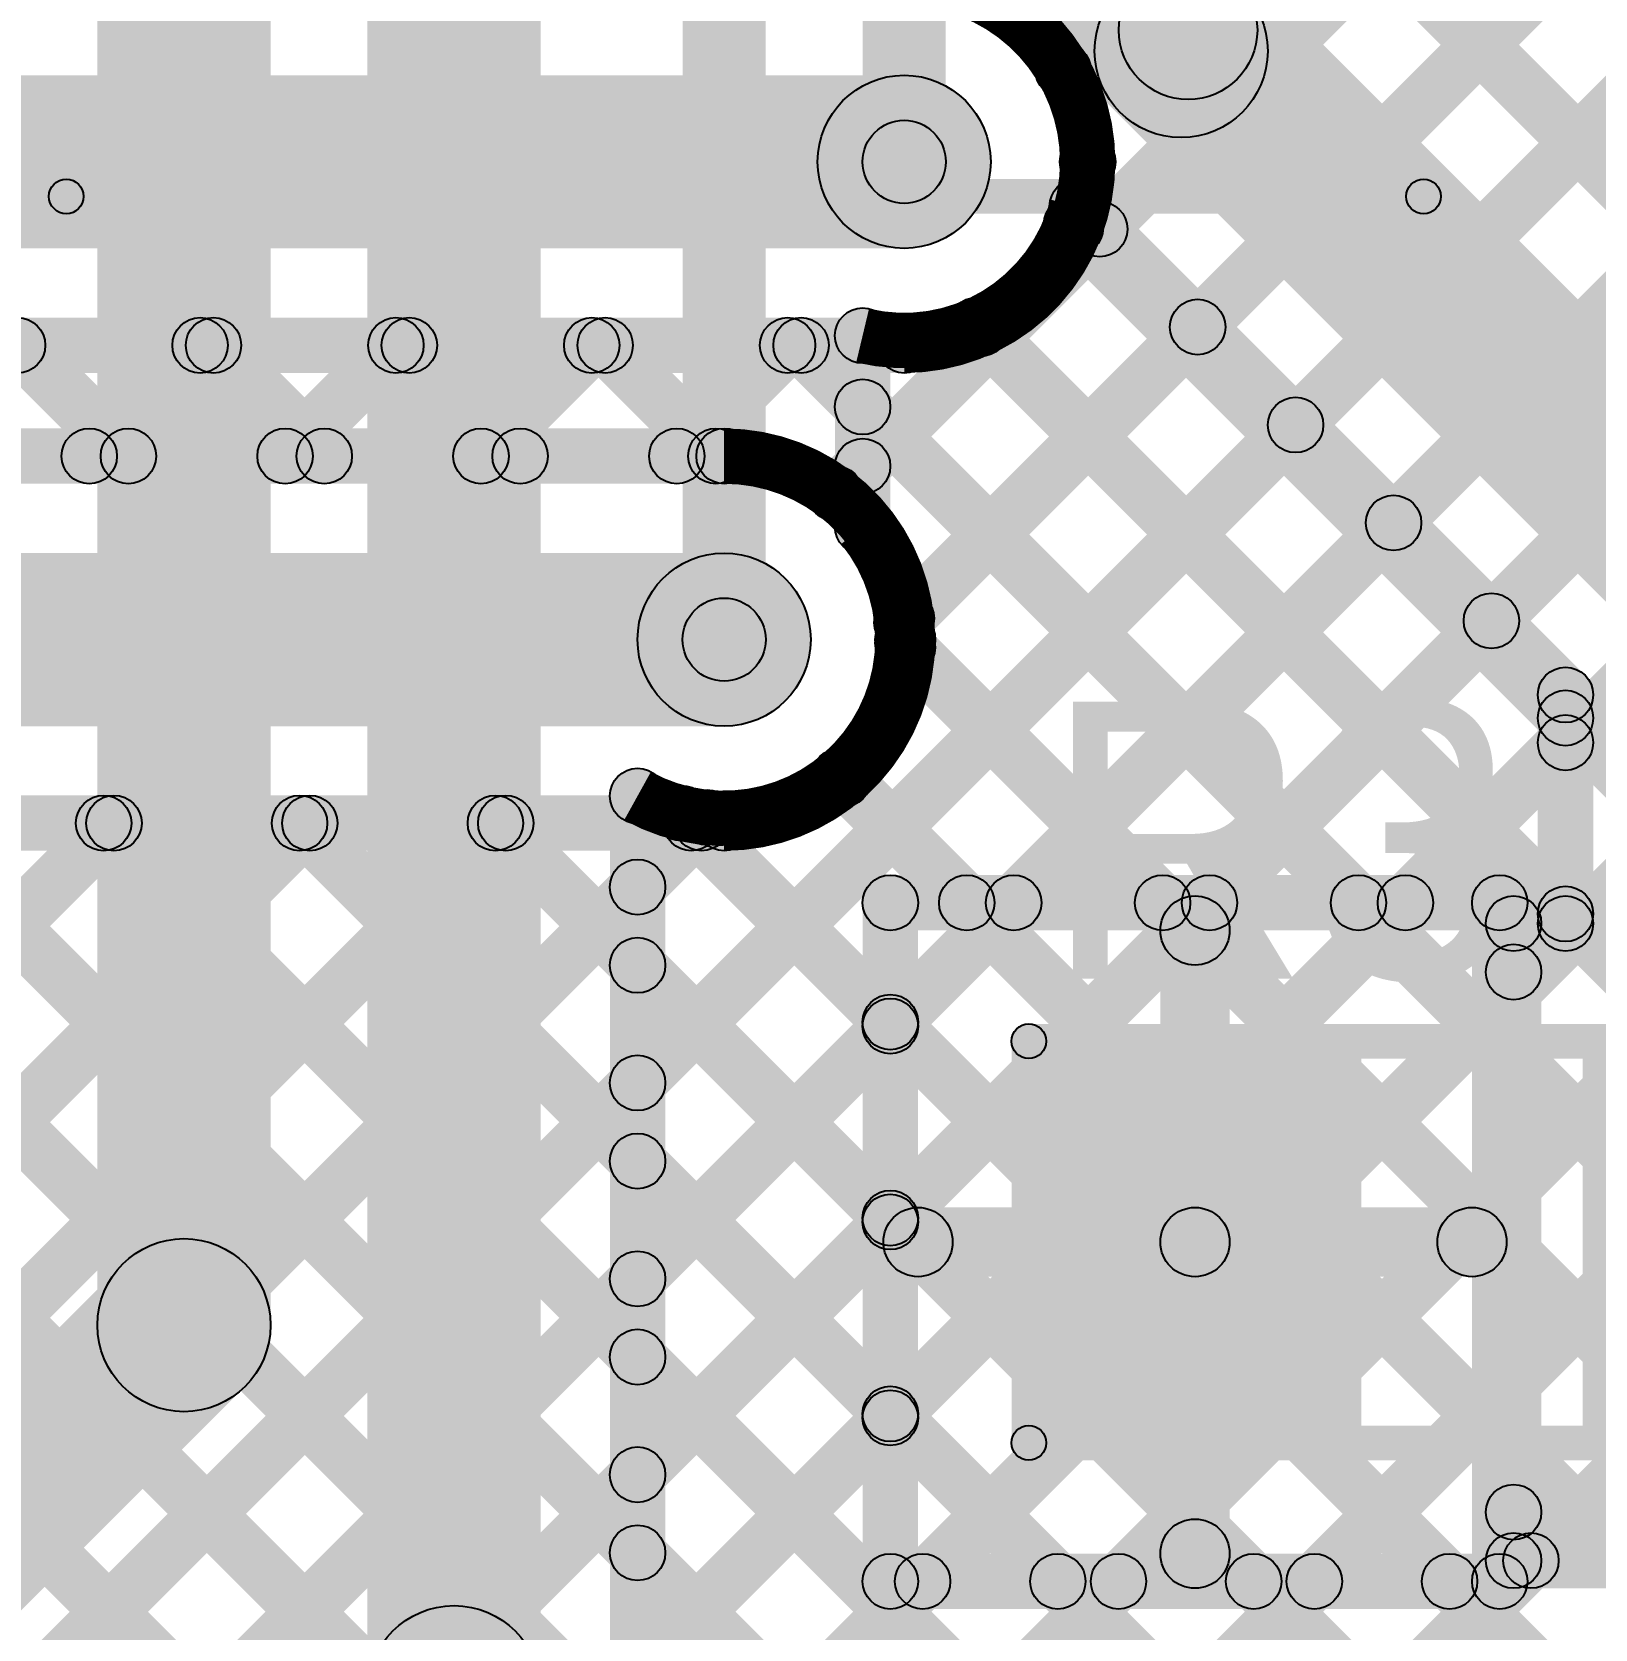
# Model space of a CAD drawing. Header units: millimetres. Extents: x 0.01 to 3.4, y 0.01 to 2.05.
# Drawn here: x 1.673 to 1.8988, y 0.8181 to 1.0488 of the extents above; entities that cross this region are included whole.
import ezdxf

# ---------------------------------------------------------------- set-up
doc = ezdxf.new("R2010")
doc.units = ezdxf.units.MM
doc.header["$MEASUREMENT"] = 0
for name, color, linetype in [('BottomLayer', 5, 'Continuous'), ('TopLayer', 1, 'Continuous'), ('TopOverlay', 2, 'Continuous'), ('TopPaste', 8, 'Continuous'), ('TopSolder', 216, 'Continuous'), ('ViaHoleLayer', 16, 'Continuous')]:
    doc.layers.add(name, color=color, linetype=linetype)

# ---------------------------------------------------------------- blocks, each defined once
blk = doc.blocks.new('RES_0805_5')
at = {"layer": 'TopLayer'}
for points in [[(-0.06, 0.025), (-0.02, 0.025), (-0.02, -0.025), (-0.06, -0.025)], [(0.02, 0.025), (0.06, 0.025), (0.06, -0.025), (0.02, -0.025)]]:
    blk.add_hatch(color=1, dxfattribs=at).paths.add_polyline_path(points)
at = {"layer": 'TopOverlay'}
h = blk.add_hatch(color=2, dxfattribs=at)
edge = h.paths.add_edge_path()
edge.add_arc((-0.064, 0.029), 0.0025, 0, 360)
h = blk.add_hatch(color=2, dxfattribs=at)
edge = h.paths.add_edge_path()
edge.add_arc((-0.064, 0.029), 0.0025, 0, 360)
for points in [[(0.064, 0.0315), (0.064, 0.0265), (-0.064, 0.0265), (-0.064, 0.0315)], [(-0.0665, 0.029), (-0.0615, 0.029), (-0.0615, -0.029), (-0.0665, -0.029)], [(0.0615, 0.029), (0.0665, 0.029), (0.0665, -0.029), (0.0615, -0.029)], [(0.064, -0.0265), (0.064, -0.0315), (-0.064, -0.0315), (-0.064, -0.0265)]]:
    blk.add_hatch(color=2, dxfattribs=at).paths.add_polyline_path(points)
h = blk.add_hatch(color=2, dxfattribs=at)
edge = h.paths.add_edge_path()
edge.add_arc((0.064, 0.029), 0.0025, 0, 360)
h = blk.add_hatch(color=2, dxfattribs=at)
edge = h.paths.add_edge_path()
edge.add_arc((0.064, 0.029), 0.0025, 0, 360)
h = blk.add_hatch(color=2, dxfattribs=at)
edge = h.paths.add_edge_path()
edge.add_arc((-0.064, -0.029), 0.0025, 0, 360)
h = blk.add_hatch(color=2, dxfattribs=at)
edge = h.paths.add_edge_path()
edge.add_arc((-0.064, -0.029), 0.0025, 0, 360)
h = blk.add_hatch(color=2, dxfattribs=at)
edge = h.paths.add_edge_path()
edge.add_arc((0.064, -0.029), 0.0025, 0, 360)
h = blk.add_hatch(color=2, dxfattribs=at)
edge = h.paths.add_edge_path()
edge.add_arc((0.064, -0.029), 0.0025, 0, 360)
at = {"layer": 'TopPaste'}
for points in [[(-0.06, 0.025), (-0.02, 0.025), (-0.02, -0.025), (-0.06, -0.025)], [(0.02, 0.025), (0.06, 0.025), (0.06, -0.025), (0.02, -0.025)]]:
    blk.add_hatch(color=8, dxfattribs=at).paths.add_polyline_path(points)
at = {"layer": 'TopSolder'}
for points in [[(-0.064, 0.029), (-0.016, 0.029), (-0.016, -0.029), (-0.064, -0.029)], [(0.016, 0.029), (0.064, 0.029), (0.064, -0.029), (0.016, -0.029)]]:
    blk.add_hatch(color=216, dxfattribs=at).paths.add_polyline_path(points)
at = {"layer": 'TopOverlay'}
for centre in [(-0.064, 0.029), (-0.064, 0.029), (0.064, 0.029), (0.064, 0.029), (-0.064, -0.029), (-0.064, -0.029), (0.064, -0.029), (0.064, -0.029)]:
    blk.add_circle(centre, 0.0025, dxfattribs=at)
blk = doc.blocks.new('PIC16F15355_I_SS_39')
at = {"layer": 'TopOverlay'}
h = blk.add_hatch(color=2, dxfattribs=at)
edge = h.paths.add_edge_path()
edge.add_arc((-0.1, -0.208), 0.0025, 0, 360)
blk.add_hatch(color=2, dxfattribs=at).paths.add_polyline_path([(-0.1, -0.2105), (-0.1, -0.2055), (0.096, -0.2055), (0.096, -0.2105)])
h = blk.add_hatch(color=2, dxfattribs=at)
edge = h.paths.add_edge_path()
edge.add_arc((0.096, -0.208), 0.0025, 0, 360)
for centre in [(-0.1, -0.208), (0.096, -0.208)]:
    blk.add_circle(centre, 0.0025, dxfattribs=at)

msp = doc.modelspace()

# ---------------------------------------------------------------- hatches: boundary and pattern name
at = {"layer": 'BottomLayer'}
for points in [[(1.80215, 0.96125), (1.79649, 0.96691), (2.06017, 1.23059), (2.06583, 1.22493)], [(1.19784, 0.32865), (1.19218, 0.33431), (2.06017, 1.2023), (2.06583, 1.19665)], [(1.19784, 0.30037), (1.19218, 0.30603), (2.06017, 1.17402), (2.06583, 1.16836)], [(1.79187, 0.97926), (1.78622, 0.98492), (1.9751, 1.1738), (1.98075, 1.16814)], [(1.70163, 1.16517), (1.70729, 1.17083), (1.99183, 0.88629), (1.98617, 0.88063)], [(1.72992, 1.16517), (1.73557, 1.17083), (1.99183, 0.91457), (1.98617, 0.90892)], [(1.7582, 1.16517), (1.76386, 1.17083), (1.99183, 0.94286), (1.98617, 0.9372)], [(1.82477, 1.04044), (1.81911, 1.0461), (1.94384, 1.17083), (1.9495, 1.16517)], [(1.19784, 0.27209), (1.19218, 0.27774), (2.06017, 1.14574), (2.06583, 1.14008)], [(1.19784, 0.2438), (1.19218, 0.24946), (2.06017, 1.11745), (2.06583, 1.11179)], [(1.20116, 0.21884), (1.1955, 0.2245), (2.06017, 1.08917), (2.06583, 1.08351)], [(1.614, 1.0175), (1.614, 1.0425), (1.799, 1.0425), (1.799, 1.0175)], [(1.82089, 1.01763), (1.82655, 1.02328), (1.99183, 0.85801), (1.98617, 0.85235)], [(1.80717, 1.00306), (1.81283, 1.00872), (1.99183, 0.82972), (1.98617, 0.82406)], [(1.62498, 0.9995), (1.62498, 1.0075), (1.799, 1.0075), (1.799, 0.9995)], [(1.66814, 1.00067), (1.6738, 1.00633), (1.6898, 0.99033), (1.68414, 0.98467)], [(1.68415, 0.98467), (1.67849, 0.99033), (1.69449, 1.00633), (1.70015, 1.00067)], [(1.69643, 1.00067), (1.70208, 1.00633), (1.71808, 0.99033), (1.71243, 0.98467)], [(1.71243, 0.98467), (1.70677, 0.99033), (1.72277, 1.00633), (1.72843, 1.00067)], [(1.72471, 1.00067), (1.73037, 1.00633), (1.74637, 0.99033), (1.74071, 0.98467)], [(1.74072, 0.98467), (1.73506, 0.99033), (1.75106, 1.00633), (1.75672, 1.00067)], [(1.753, 1.00067), (1.75865, 1.00633), (1.77465, 0.99033), (1.769, 0.98467)], [(1.769, 0.98467), (1.76334, 0.99033), (1.77934, 1.00633), (1.785, 1.00067)], [(1.78128, 1.00067), (1.78694, 1.00633), (1.986, 0.80726), (1.98034, 0.80161)], [(1.641, 0.9835), (1.641, 0.9915), (1.773, 0.9915), (1.773, 0.9835)], [(1.2153, 0.2047), (1.20965, 0.21036), (1.9806, 0.98131), (1.98625, 0.97565)], [(1.641, 0.9485), (1.641, 0.9735), (1.773, 0.9735), (1.773, 0.9485)], [(1.79665, 0.95702), (1.8023, 0.96268), (2.03283, 0.73215), (2.02717, 0.7265)], [(1.22945, 0.19056), (1.22379, 0.19622), (1.98617, 0.9586), (1.99183, 0.95294)], [(1.78737, 0.93801), (1.79303, 0.94367), (2.03143, 0.70526), (2.02578, 0.69961)], [(1.19784, 0.35694), (1.19218, 0.3626), (1.76691, 0.93733), (1.77257, 0.93167)], [(1.19784, 0.44179), (1.19218, 0.44745), (1.68206, 0.93733), (1.68772, 0.93167)], [(1.19784, 0.41351), (1.19218, 0.41916), (1.71034, 0.93733), (1.716, 0.93167)], [(1.19784, 0.38522), (1.19218, 0.39088), (1.73863, 0.93733), (1.74428, 0.93167)], [(1.65198, 0.9305), (1.65198, 0.9385), (1.773, 0.9385), (1.773, 0.9305)], [(1.65229, 0.93167), (1.65795, 0.93733), (2.05756, 0.53772), (2.0519, 0.53206)], [(1.68057, 0.93167), (1.68623, 0.93733), (2.06583, 0.55773), (2.06017, 0.55207)], [(1.70886, 0.93167), (1.71452, 0.93733), (2.06583, 0.58602), (2.06017, 0.58036)], [(1.73714, 0.93167), (1.7428, 0.93733), (2.06583, 0.6143), (2.06017, 0.60864)], [(1.76543, 0.93167), (1.77108, 0.93733), (2.03046, 0.67796), (2.0248, 0.6723)], [(1.24359, 0.17642), (1.23793, 0.18207), (1.98617, 0.93031), (1.99183, 0.92466)], [(1.63658, 0.9191), (1.64223, 0.92476), (2.04342, 0.52357), (2.03776, 0.51792)], [(1.62243, 0.90496), (1.62809, 0.91062), (2.02928, 0.50943), (2.02362, 0.50377)], [(1.60829, 0.89082), (1.61395, 0.89647), (2.01513, 0.49529), (2.00948, 0.48963)]]:
    msp.add_hatch(color=5, dxfattribs=at).paths.add_polyline_path(points)
h = msp.add_hatch(color=5, dxfattribs=at)
edge = h.paths.add_edge_path()
edge.add_arc((1.82194, 1.04327), 0.004, 0, 360)
h = msp.add_hatch(color=5, dxfattribs=at)
edge = h.paths.add_edge_path()
edge.add_arc((1.799, 1.03), 0.0125, 0, 360)
h = msp.add_hatch(color=5, dxfattribs=at)
edge = h.paths.add_edge_path()
edge.add_arc((1.799, 1.03), 0.01181, 0, 360)
h = msp.add_hatch(color=5, dxfattribs=at)
edge = h.paths.add_edge_path()
edge.add_arc((1.8255, 1.03), 0.004, 0, 360)
h = msp.add_hatch(color=5, dxfattribs=at)
edge = h.paths.add_edge_path()
edge.add_arc((1.8255, 1.03), 0.004, 0, 360)
h = msp.add_hatch(color=5, dxfattribs=at)
edge = h.paths.add_edge_path()
edge.add_arc((1.82372, 1.02046), 0.004, 0, 360)
h = msp.add_hatch(color=5, dxfattribs=at)
edge = h.paths.add_edge_path()
edge.add_arc((1.81, 1.00589), 0.004, 0, 360)
h = msp.add_hatch(color=5, dxfattribs=at)
edge = h.paths.add_edge_path()
edge.add_arc((1.67097, 1.0035), 0.004, 0, 360)
h = msp.add_hatch(color=5, dxfattribs=at)
edge = h.paths.add_edge_path()
edge.add_arc((1.69732, 1.0035), 0.004, 0, 360)
h = msp.add_hatch(color=5, dxfattribs=at)
edge = h.paths.add_edge_path()
edge.add_arc((1.69926, 1.0035), 0.004, 0, 360)
h = msp.add_hatch(color=5, dxfattribs=at)
edge = h.paths.add_edge_path()
edge.add_arc((1.7256, 1.0035), 0.004, 0, 360)
h = msp.add_hatch(color=5, dxfattribs=at)
edge = h.paths.add_edge_path()
edge.add_arc((1.72754, 1.0035), 0.004, 0, 360)
h = msp.add_hatch(color=5, dxfattribs=at)
edge = h.paths.add_edge_path()
edge.add_arc((1.75389, 1.0035), 0.004, 0, 360)
h = msp.add_hatch(color=5, dxfattribs=at)
edge = h.paths.add_edge_path()
edge.add_arc((1.75582, 1.0035), 0.004, 0, 360)
h = msp.add_hatch(color=5, dxfattribs=at)
edge = h.paths.add_edge_path()
edge.add_arc((1.78217, 1.0035), 0.004, 0, 360)
h = msp.add_hatch(color=5, dxfattribs=at)
edge = h.paths.add_edge_path()
edge.add_arc((1.78411, 1.0035), 0.004, 0, 360)
h = msp.add_hatch(color=5, dxfattribs=at)
edge = h.paths.add_edge_path()
edge.add_arc((1.799, 1.0035), 0.004, 0, 360)
h = msp.add_hatch(color=5, dxfattribs=at)
edge = h.paths.add_edge_path()
edge.add_arc((1.799, 1.0035), 0.004, 0, 360)
h = msp.add_hatch(color=5, dxfattribs=at)
edge = h.paths.add_edge_path()
edge.add_arc((1.68132, 0.9875), 0.004, 0, 360)
h = msp.add_hatch(color=5, dxfattribs=at)
edge = h.paths.add_edge_path()
edge.add_arc((1.68697, 0.9875), 0.004, 0, 360)
h = msp.add_hatch(color=5, dxfattribs=at)
edge = h.paths.add_edge_path()
edge.add_arc((1.7096, 0.9875), 0.004, 0, 360)
h = msp.add_hatch(color=5, dxfattribs=at)
edge = h.paths.add_edge_path()
edge.add_arc((1.71526, 0.9875), 0.004, 0, 360)
h = msp.add_hatch(color=5, dxfattribs=at)
edge = h.paths.add_edge_path()
edge.add_arc((1.73789, 0.9875), 0.004, 0, 360)
h = msp.add_hatch(color=5, dxfattribs=at)
edge = h.paths.add_edge_path()
edge.add_arc((1.74354, 0.9875), 0.004, 0, 360)
h = msp.add_hatch(color=5, dxfattribs=at)
edge = h.paths.add_edge_path()
edge.add_arc((1.76617, 0.9875), 0.004, 0, 360)
h = msp.add_hatch(color=5, dxfattribs=at)
edge = h.paths.add_edge_path()
edge.add_arc((1.77182, 0.9875), 0.004, 0, 360)
h = msp.add_hatch(color=5, dxfattribs=at)
edge = h.paths.add_edge_path()
edge.add_arc((1.773, 0.9875), 0.004, 0, 360)
h = msp.add_hatch(color=5, dxfattribs=at)
edge = h.paths.add_edge_path()
edge.add_arc((1.773, 0.9875), 0.004, 0, 360)
h = msp.add_hatch(color=5, dxfattribs=at)
edge = h.paths.add_edge_path()
edge.add_arc((1.78905, 0.98209), 0.004, 0, 360)
h = msp.add_hatch(color=5, dxfattribs=at)
edge = h.paths.add_edge_path()
edge.add_arc((1.773, 0.961), 0.0125, 0, 360)
h = msp.add_hatch(color=5, dxfattribs=at)
edge = h.paths.add_edge_path()
edge.add_arc((1.773, 0.961), 0.01181, 0, 360)
h = msp.add_hatch(color=5, dxfattribs=at)
edge = h.paths.add_edge_path()
edge.add_arc((1.79932, 0.96408), 0.004, 0, 360)
h = msp.add_hatch(color=5, dxfattribs=at)
edge = h.paths.add_edge_path()
edge.add_arc((1.7995, 0.961), 0.004, 0, 360)
h = msp.add_hatch(color=5, dxfattribs=at)
edge = h.paths.add_edge_path()
edge.add_arc((1.7995, 0.961), 0.004, 0, 360)
h = msp.add_hatch(color=5, dxfattribs=at)
edge = h.paths.add_edge_path()
edge.add_arc((1.79947, 0.95985), 0.004, 0, 360)
h = msp.add_hatch(color=5, dxfattribs=at)
edge = h.paths.add_edge_path()
edge.add_arc((1.7902, 0.94084), 0.004, 0, 360)
h = msp.add_hatch(color=5, dxfattribs=at)
edge = h.paths.add_edge_path()
edge.add_arc((1.6834, 0.9345), 0.004, 0, 360)
h = msp.add_hatch(color=5, dxfattribs=at)
edge = h.paths.add_edge_path()
edge.add_arc((1.68489, 0.9345), 0.004, 0, 360)
h = msp.add_hatch(color=5, dxfattribs=at)
edge = h.paths.add_edge_path()
edge.add_arc((1.71169, 0.9345), 0.004, 0, 360)
h = msp.add_hatch(color=5, dxfattribs=at)
edge = h.paths.add_edge_path()
edge.add_arc((1.71317, 0.9345), 0.004, 0, 360)
h = msp.add_hatch(color=5, dxfattribs=at)
edge = h.paths.add_edge_path()
edge.add_arc((1.73997, 0.9345), 0.004, 0, 360)
h = msp.add_hatch(color=5, dxfattribs=at)
edge = h.paths.add_edge_path()
edge.add_arc((1.74146, 0.9345), 0.004, 0, 360)
h = msp.add_hatch(color=5, dxfattribs=at)
edge = h.paths.add_edge_path()
edge.add_arc((1.76826, 0.9345), 0.004, 0, 360)
h = msp.add_hatch(color=5, dxfattribs=at)
edge = h.paths.add_edge_path()
edge.add_arc((1.76974, 0.9345), 0.004, 0, 360)
h = msp.add_hatch(color=5, dxfattribs=at)
edge = h.paths.add_edge_path()
edge.add_arc((1.773, 0.9345), 0.004, 0, 360)
h = msp.add_hatch(color=5, dxfattribs=at)
edge = h.paths.add_edge_path()
edge.add_arc((1.773, 0.9345), 0.004, 0, 360)
at = {"layer": 'TopLayer'}
for points in [[(1.779, 0.961), (1.767, 0.961), (1.767, 1.192), (1.779, 1.192)], [(1.805, 1.03), (1.793, 1.03), (1.793, 1.183), (1.805, 1.183)], [(1.7465, 0.809), (1.7215, 0.809), (1.7215, 1.158), (1.7465, 1.158)], [(1.8515, 1.046), (1.8265, 1.046), (1.8265, 1.16), (1.8515, 1.16)], [(1.7075, 0.862), (1.6825, 0.862), (1.6825, 1.155), (1.7075, 1.155)], [(1.83016, 1.03716), (1.84784, 1.05484), (1.92984, 0.97284), (1.91216, 0.95516)], [(1.82116, 1.02071), (1.82682, 1.02636), (1.89733, 0.95585), (1.89167, 0.95019)], [(1.79583, 0.98322), (1.79017, 0.98887), (1.82441, 1.02311), (1.83007, 1.01746)], [(1.82036, 1.01816), (1.82602, 1.02382), (1.89733, 0.95251), (1.89167, 0.94685)], [(1.80152, 0.96063), (1.79587, 0.96628), (1.83855, 1.00897), (1.84421, 1.00331)], [(1.80665, 1.00358), (1.81231, 1.00924), (1.89733, 0.92422), (1.89167, 0.91856)], [(1.797, 0.97732), (1.789, 0.97732), (1.789, 1.0049), (1.797, 1.0049)], [(1.79017, 0.99178), (1.79583, 0.99744), (1.86744, 0.92583), (1.86178, 0.92017)], [(1.76333, 0.89415), (1.75767, 0.8998), (1.8527, 0.99483), (1.85835, 0.98917)], [(1.81764, 0.92017), (1.81198, 0.92583), (1.86684, 0.98069), (1.87249, 0.97503)], [(1.84592, 0.92017), (1.84026, 0.92583), (1.88098, 0.96654), (1.88664, 0.96089)], [(1.79598, 0.95769), (1.80163, 0.96335), (1.83915, 0.92583), (1.8335, 0.92017)], [(1.8985, 0.92), (1.8905, 0.92), (1.8905, 0.95302), (1.8985, 0.95302)], [(1.87421, 0.92017), (1.86855, 0.92583), (1.89167, 0.94895), (1.89733, 0.94329)], [(1.78688, 0.9385), (1.79254, 0.94416), (1.81087, 0.92583), (1.80521, 0.92017)], [(1.76399, 0.93311), (1.76964, 0.93877), (1.79983, 0.90858), (1.79417, 0.90293)], [(1.7645, 0.809), (1.7565, 0.809), (1.7565, 0.93842), (1.7645, 0.93842)], [(1.76333, 0.92243), (1.75767, 0.92809), (1.76772, 0.93813), (1.77337, 0.93248)], [(1.797, 0.919), (1.797, 0.927), (1.885, 0.927), (1.885, 0.919)], [(1.801, 0.825), (1.793, 0.825), (1.793, 0.923), (1.801, 0.923)], [(1.889, 0.825), (1.881, 0.825), (1.881, 0.923), (1.889, 0.923)], [(1.887, 0.916), (1.887, 0.924), (1.8945, 0.924), (1.8945, 0.916)], [(1.846, 0.874), (1.836, 0.874), (1.836, 0.919), (1.846, 0.919)], [(1.891, 0.913), (1.883, 0.913), (1.883, 0.92), (1.891, 0.92)], [(1.75767, 0.91114), (1.76333, 0.9168), (1.79983, 0.8803), (1.79417, 0.87464)], [(1.891, 0.835), (1.883, 0.835), (1.883, 0.913), (1.891, 0.913)], [(1.891, 0.835), (1.883, 0.835), (1.883, 0.913), (1.891, 0.913)], [(1.76333, 0.86586), (1.75767, 0.87152), (1.79417, 0.90802), (1.79983, 0.90236)], [(1.75767, 0.88286), (1.76333, 0.88852), (1.79983, 0.85202), (1.79417, 0.84636)], [(1.76333, 0.83758), (1.75767, 0.84324), (1.79417, 0.87974), (1.79983, 0.87408)], [(1.801, 0.869), (1.801, 0.879), (1.841, 0.879), (1.841, 0.869)], [(1.841, 0.869), (1.841, 0.879), (1.881, 0.879), (1.881, 0.869)], [(1.846, 0.829), (1.836, 0.829), (1.836, 0.874), (1.846, 0.874)], [(1.26505, 0.41437), (1.24737, 0.43205), (1.68616, 0.87084), (1.70384, 0.85316)], [(1.75767, 0.85457), (1.76333, 0.86023), (2.58473, 0.03883), (2.57907, 0.03317)], [(1.76333, 0.80929), (1.75767, 0.81495), (1.79417, 0.85145), (1.79983, 0.84579)], [(1.891, 0.828), (1.883, 0.828), (1.883, 0.835), (1.891, 0.835)], [(1.23691, 0.16974), (1.23126, 0.1754), (1.88669, 0.83083), (1.89234, 0.82517)], [(1.75767, 0.82629), (1.76333, 0.83195), (2.55645, 0.03883), (2.55079, 0.03317)], [(1.887, 0.824), (1.887, 0.832), (1.991, 0.832), (1.991, 0.824)], [(1.797, 0.821), (1.797, 0.829), (1.885, 0.829), (1.885, 0.821)], [(1.07206, 0.03317), (1.0664, 0.03883), (1.8554, 0.82783), (1.86106, 0.82217)], [(1.19784, 0.21552), (1.19218, 0.22117), (1.79883, 0.82783), (1.80449, 0.82217)], [(1.19784, 0.18723), (1.19218, 0.19289), (1.82712, 0.82783), (1.83277, 0.82217)], [(1.81836, 0.82217), (1.82402, 0.82783), (2.61302, 0.03883), (2.60736, 0.03317)], [(1.84664, 0.82217), (1.8523, 0.82783), (2.6413, 0.03883), (2.63564, 0.03317)], [(1.87493, 0.82217), (1.88058, 0.82783), (2.02884, 0.67958), (2.02318, 0.67392)]]:
    msp.add_hatch(color=1, dxfattribs=at).paths.add_polyline_path(points)
h = msp.add_hatch(color=1, dxfattribs=at)
edge = h.paths.add_edge_path()
edge.add_arc((1.84, 1.049), 0.01, 0, 360)
h = msp.add_hatch(color=1, dxfattribs=at)
edge = h.paths.add_edge_path()
edge.add_arc((1.839, 1.046), 0.0125, 0, 360)
h = msp.add_hatch(color=1, dxfattribs=at)
edge = h.paths.add_edge_path()
edge.add_arc((1.839, 1.046), 0.0125, 0, 360)
h = msp.add_hatch(color=1, dxfattribs=at)
edge = h.paths.add_edge_path()
edge.add_arc((1.799, 1.03), 0.01181, 0, 360)
h = msp.add_hatch(color=1, dxfattribs=at)
edge = h.paths.add_edge_path()
edge.add_arc((1.799, 1.03), 0.006, 0, 360)
h = msp.add_hatch(color=1, dxfattribs=at)
edge = h.paths.add_edge_path()
edge.add_arc((1.82399, 1.02354), 0.004, 0, 360)
h = msp.add_hatch(color=1, dxfattribs=at)
edge = h.paths.add_edge_path()
edge.add_arc((1.82399, 1.02354), 0.004, 0, 360)
h = msp.add_hatch(color=1, dxfattribs=at)
edge = h.paths.add_edge_path()
edge.add_arc((1.82319, 1.02099), 0.004, 0, 360)
h = msp.add_hatch(color=1, dxfattribs=at)
edge = h.paths.add_edge_path()
edge.add_arc((1.82724, 1.02028), 0.004, 0, 360)
h = msp.add_hatch(color=1, dxfattribs=at)
edge = h.paths.add_edge_path()
edge.add_arc((1.80948, 1.00641), 0.004, 0, 360)
h = msp.add_hatch(color=1, dxfattribs=at)
edge = h.paths.add_edge_path()
edge.add_arc((1.793, 1.0049), 0.004, 0, 360)
h = msp.add_hatch(color=1, dxfattribs=at)
edge = h.paths.add_edge_path()
edge.add_arc((1.793, 1.0049), 0.004, 0, 360)
h = msp.add_hatch(color=1, dxfattribs=at)
edge = h.paths.add_edge_path()
edge.add_arc((1.84138, 1.00614), 0.004, 0, 360)
h = msp.add_hatch(color=1, dxfattribs=at)
edge = h.paths.add_edge_path()
edge.add_arc((1.793, 0.99461), 0.004, 0, 360)
h = msp.add_hatch(color=1, dxfattribs=at)
edge = h.paths.add_edge_path()
edge.add_arc((1.85552, 0.992), 0.004, 0, 360)
h = msp.add_hatch(color=1, dxfattribs=at)
edge = h.paths.add_edge_path()
edge.add_arc((1.793, 0.98604), 0.004, 0, 360)
h = msp.add_hatch(color=1, dxfattribs=at)
edge = h.paths.add_edge_path()
edge.add_arc((1.793, 0.97732), 0.004, 0, 360)
h = msp.add_hatch(color=1, dxfattribs=at)
edge = h.paths.add_edge_path()
edge.add_arc((1.793, 0.97732), 0.004, 0, 360)
h = msp.add_hatch(color=1, dxfattribs=at)
edge = h.paths.add_edge_path()
edge.add_arc((1.86967, 0.97786), 0.004, 0, 360)
h = msp.add_hatch(color=1, dxfattribs=at)
edge = h.paths.add_edge_path()
edge.add_arc((1.773, 0.961), 0.01181, 0, 360)
h = msp.add_hatch(color=1, dxfattribs=at)
edge = h.paths.add_edge_path()
edge.add_arc((1.773, 0.961), 0.006, 0, 360)
h = msp.add_hatch(color=1, dxfattribs=at)
edge = h.paths.add_edge_path()
edge.add_arc((1.79869, 0.96345), 0.004, 0, 360)
h = msp.add_hatch(color=1, dxfattribs=at)
edge = h.paths.add_edge_path()
edge.add_arc((1.88381, 0.96371), 0.004, 0, 360)
h = msp.add_hatch(color=1, dxfattribs=at)
edge = h.paths.add_edge_path()
edge.add_arc((1.79881, 0.961), 0.004, 0, 360)
h = msp.add_hatch(color=1, dxfattribs=at)
edge = h.paths.add_edge_path()
edge.add_arc((1.79881, 0.961), 0.004, 0, 360)
h = msp.add_hatch(color=1, dxfattribs=at)
edge = h.paths.add_edge_path()
edge.add_arc((1.79881, 0.96052), 0.004, 0, 360)
h = msp.add_hatch(color=1, dxfattribs=at)
edge = h.paths.add_edge_path()
edge.add_arc((1.8945, 0.95302), 0.004, 0, 360)
h = msp.add_hatch(color=1, dxfattribs=at)
edge = h.paths.add_edge_path()
edge.add_arc((1.8945, 0.95302), 0.004, 0, 360)
h = msp.add_hatch(color=1, dxfattribs=at)
edge = h.paths.add_edge_path()
edge.add_arc((1.8945, 0.94968), 0.004, 0, 360)
h = msp.add_hatch(color=1, dxfattribs=at)
edge = h.paths.add_edge_path()
edge.add_arc((1.8945, 0.94612), 0.004, 0, 360)
h = msp.add_hatch(color=1, dxfattribs=at)
edge = h.paths.add_edge_path()
edge.add_arc((1.78971, 0.94133), 0.004, 0, 360)
h = msp.add_hatch(color=1, dxfattribs=at)
edge = h.paths.add_edge_path()
edge.add_arc((1.7605, 0.93842), 0.004, 0, 360)
h = msp.add_hatch(color=1, dxfattribs=at)
edge = h.paths.add_edge_path()
edge.add_arc((1.7605, 0.93842), 0.004, 0, 360)
h = msp.add_hatch(color=1, dxfattribs=at)
edge = h.paths.add_edge_path()
edge.add_arc((1.76681, 0.93594), 0.004, 0, 360)
h = msp.add_hatch(color=1, dxfattribs=at)
edge = h.paths.add_edge_path()
edge.add_arc((1.77055, 0.93531), 0.004, 0, 360)
h = msp.add_hatch(color=1, dxfattribs=at)
edge = h.paths.add_edge_path()
edge.add_arc((1.7605, 0.92526), 0.004, 0, 360)
h = msp.add_hatch(color=1, dxfattribs=at)
edge = h.paths.add_edge_path()
edge.add_arc((1.797, 0.923), 0.004, 0, 360)
h = msp.add_hatch(color=1, dxfattribs=at)
edge = h.paths.add_edge_path()
edge.add_arc((1.797, 0.923), 0.004, 0, 360)
h = msp.add_hatch(color=1, dxfattribs=at)
edge = h.paths.add_edge_path()
edge.add_arc((1.80804, 0.923), 0.004, 0, 360)
h = msp.add_hatch(color=1, dxfattribs=at)
edge = h.paths.add_edge_path()
edge.add_arc((1.81481, 0.923), 0.004, 0, 360)
h = msp.add_hatch(color=1, dxfattribs=at)
edge = h.paths.add_edge_path()
edge.add_arc((1.83632, 0.923), 0.004, 0, 360)
h = msp.add_hatch(color=1, dxfattribs=at)
edge = h.paths.add_edge_path()
edge.add_arc((1.84309, 0.923), 0.004, 0, 360)
h = msp.add_hatch(color=1, dxfattribs=at)
edge = h.paths.add_edge_path()
edge.add_arc((1.86461, 0.923), 0.004, 0, 360)
h = msp.add_hatch(color=1, dxfattribs=at)
edge = h.paths.add_edge_path()
edge.add_arc((1.87138, 0.923), 0.004, 0, 360)
h = msp.add_hatch(color=1, dxfattribs=at)
edge = h.paths.add_edge_path()
edge.add_arc((1.885, 0.923), 0.004, 0, 360)
h = msp.add_hatch(color=1, dxfattribs=at)
edge = h.paths.add_edge_path()
edge.add_arc((1.885, 0.923), 0.004, 0, 360)
h = msp.add_hatch(color=1, dxfattribs=at)
edge = h.paths.add_edge_path()
edge.add_arc((1.8945, 0.92139), 0.004, 0, 360)
h = msp.add_hatch(color=1, dxfattribs=at)
edge = h.paths.add_edge_path()
edge.add_arc((1.841, 0.919), 0.005, 0, 360)
h = msp.add_hatch(color=1, dxfattribs=at)
edge = h.paths.add_edge_path()
edge.add_arc((1.887, 0.92), 0.004, 0, 360)
h = msp.add_hatch(color=1, dxfattribs=at)
edge = h.paths.add_edge_path()
edge.add_arc((1.887, 0.92), 0.004, 0, 360)
h = msp.add_hatch(color=1, dxfattribs=at)
edge = h.paths.add_edge_path()
edge.add_arc((1.8945, 0.92), 0.004, 0, 360)
h = msp.add_hatch(color=1, dxfattribs=at)
edge = h.paths.add_edge_path()
edge.add_arc((1.8945, 0.92), 0.004, 0, 360)
h = msp.add_hatch(color=1, dxfattribs=at)
edge = h.paths.add_edge_path()
edge.add_arc((1.7605, 0.91397), 0.004, 0, 360)
h = msp.add_hatch(color=1, dxfattribs=at)
edge = h.paths.add_edge_path()
edge.add_arc((1.887, 0.913), 0.004, 0, 360)
h = msp.add_hatch(color=1, dxfattribs=at)
edge = h.paths.add_edge_path()
edge.add_arc((1.887, 0.913), 0.004, 0, 360)
h = msp.add_hatch(color=1, dxfattribs=at)
edge = h.paths.add_edge_path()
edge.add_arc((1.887, 0.913), 0.004, 0, 360)
h = msp.add_hatch(color=1, dxfattribs=at)
edge = h.paths.add_edge_path()
edge.add_arc((1.797, 0.90576), 0.004, 0, 360)
h = msp.add_hatch(color=1, dxfattribs=at)
edge = h.paths.add_edge_path()
edge.add_arc((1.797, 0.90519), 0.004, 0, 360)
h = msp.add_hatch(color=1, dxfattribs=at)
edge = h.paths.add_edge_path()
edge.add_arc((1.7605, 0.89698), 0.004, 0, 360)
h = msp.add_hatch(color=1, dxfattribs=at)
edge = h.paths.add_edge_path()
edge.add_arc((1.7605, 0.88569), 0.004, 0, 360)
h = msp.add_hatch(color=1, dxfattribs=at)
edge = h.paths.add_edge_path()
edge.add_arc((1.797, 0.87747), 0.004, 0, 360)
h = msp.add_hatch(color=1, dxfattribs=at)
edge = h.paths.add_edge_path()
edge.add_arc((1.797, 0.87691), 0.004, 0, 360)
h = msp.add_hatch(color=1, dxfattribs=at)
edge = h.paths.add_edge_path()
edge.add_arc((1.801, 0.874), 0.005, 0, 360)
h = msp.add_hatch(color=1, dxfattribs=at)
edge = h.paths.add_edge_path()
edge.add_arc((1.841, 0.874), 0.005, 0, 360)
h = msp.add_hatch(color=1, dxfattribs=at)
edge = h.paths.add_edge_path()
edge.add_arc((1.841, 0.874), 0.005, 0, 360)
h = msp.add_hatch(color=1, dxfattribs=at)
edge = h.paths.add_edge_path()
edge.add_arc((1.841, 0.874), 0.005, 0, 360)
h = msp.add_hatch(color=1, dxfattribs=at)
edge = h.paths.add_edge_path()
edge.add_arc((1.841, 0.874), 0.005, 0, 360)
h = msp.add_hatch(color=1, dxfattribs=at)
edge = h.paths.add_edge_path()
edge.add_arc((1.881, 0.874), 0.005, 0, 360)
h = msp.add_hatch(color=1, dxfattribs=at)
edge = h.paths.add_edge_path()
edge.add_arc((1.695, 0.862), 0.0125, 0, 360)
h = msp.add_hatch(color=1, dxfattribs=at)
edge = h.paths.add_edge_path()
edge.add_arc((1.695, 0.862), 0.0125, 0, 360)
h = msp.add_hatch(color=1, dxfattribs=at)
edge = h.paths.add_edge_path()
edge.add_arc((1.7605, 0.86869), 0.004, 0, 360)
h = msp.add_hatch(color=1, dxfattribs=at)
edge = h.paths.add_edge_path()
edge.add_arc((1.7605, 0.8574), 0.004, 0, 360)
h = msp.add_hatch(color=1, dxfattribs=at)
edge = h.paths.add_edge_path()
edge.add_arc((1.797, 0.84919), 0.004, 0, 360)
h = msp.add_hatch(color=1, dxfattribs=at)
edge = h.paths.add_edge_path()
edge.add_arc((1.797, 0.84862), 0.004, 0, 360)
h = msp.add_hatch(color=1, dxfattribs=at)
edge = h.paths.add_edge_path()
edge.add_arc((1.7605, 0.84041), 0.004, 0, 360)
h = msp.add_hatch(color=1, dxfattribs=at)
edge = h.paths.add_edge_path()
edge.add_arc((1.887, 0.835), 0.004, 0, 360)
h = msp.add_hatch(color=1, dxfattribs=at)
edge = h.paths.add_edge_path()
edge.add_arc((1.887, 0.835), 0.004, 0, 360)
h = msp.add_hatch(color=1, dxfattribs=at)
edge = h.paths.add_edge_path()
edge.add_arc((1.887, 0.835), 0.004, 0, 360)
h = msp.add_hatch(color=1, dxfattribs=at)
edge = h.paths.add_edge_path()
edge.add_arc((1.7605, 0.82912), 0.004, 0, 360)
h = msp.add_hatch(color=1, dxfattribs=at)
edge = h.paths.add_edge_path()
edge.add_arc((1.841, 0.829), 0.005, 0, 360)
h = msp.add_hatch(color=1, dxfattribs=at)
edge = h.paths.add_edge_path()
edge.add_arc((1.887, 0.828), 0.004, 0, 360)
h = msp.add_hatch(color=1, dxfattribs=at)
edge = h.paths.add_edge_path()
edge.add_arc((1.887, 0.828), 0.004, 0, 360)
h = msp.add_hatch(color=1, dxfattribs=at)
edge = h.paths.add_edge_path()
edge.add_arc((1.88951, 0.828), 0.004, 0, 360)
h = msp.add_hatch(color=1, dxfattribs=at)
edge = h.paths.add_edge_path()
edge.add_arc((1.797, 0.825), 0.004, 0, 360)
h = msp.add_hatch(color=1, dxfattribs=at)
edge = h.paths.add_edge_path()
edge.add_arc((1.797, 0.825), 0.004, 0, 360)
h = msp.add_hatch(color=1, dxfattribs=at)
edge = h.paths.add_edge_path()
edge.add_arc((1.80166, 0.825), 0.004, 0, 360)
h = msp.add_hatch(color=1, dxfattribs=at)
edge = h.paths.add_edge_path()
edge.add_arc((1.82119, 0.825), 0.004, 0, 360)
h = msp.add_hatch(color=1, dxfattribs=at)
edge = h.paths.add_edge_path()
edge.add_arc((1.82995, 0.825), 0.004, 0, 360)
h = msp.add_hatch(color=1, dxfattribs=at)
edge = h.paths.add_edge_path()
edge.add_arc((1.84947, 0.825), 0.004, 0, 360)
h = msp.add_hatch(color=1, dxfattribs=at)
edge = h.paths.add_edge_path()
edge.add_arc((1.85823, 0.825), 0.004, 0, 360)
h = msp.add_hatch(color=1, dxfattribs=at)
edge = h.paths.add_edge_path()
edge.add_arc((1.87776, 0.825), 0.004, 0, 360)
h = msp.add_hatch(color=1, dxfattribs=at)
edge = h.paths.add_edge_path()
edge.add_arc((1.885, 0.825), 0.004, 0, 360)
h = msp.add_hatch(color=1, dxfattribs=at)
edge = h.paths.add_edge_path()
edge.add_arc((1.885, 0.825), 0.004, 0, 360)
h = msp.add_hatch(color=1, dxfattribs=at)
edge = h.paths.add_edge_path()
edge.add_arc((1.734, 0.809), 0.0125, 0, 360)
h = msp.add_hatch(color=1, dxfattribs=at)
edge = h.paths.add_edge_path()
edge.add_arc((1.734, 0.809), 0.0125, 0, 360)
at = {"layer": 'ViaHoleLayer'}
h = msp.add_hatch(color=16, dxfattribs=at)
edge = h.paths.add_edge_path()
edge.add_arc((1.799, 1.03), 0.00591, 0, 360)
h = msp.add_hatch(color=16, dxfattribs=at)
edge = h.paths.add_edge_path()
edge.add_arc((1.773, 0.961), 0.00591, 0, 360)

# ---------------------------------------------------------------- linework, layer by layer
at = {"layer": 'BottomLayer', "const_width": 0.008}
for points in [[(1.799, 1.0565, -0.414214), (1.8255, 1.03)], [(1.8255, 1.03, -0.414214), (1.799, 1.0035)], [(1.773, 0.9875, -0.414214), (1.7995, 0.961)], [(1.7995, 0.961, -0.414214), (1.773, 0.9345)]]:
    msp.add_lwpolyline(points, format="xyb", dxfattribs=at)
at = {"layer": 'BottomLayer'}
for centre, radius in [((1.82194, 1.04327), 0.004), ((1.799, 1.03), 0.0125), ((1.8255, 1.03), 0.004), ((1.8255, 1.03), 0.004), ((1.82372, 1.02046), 0.004), ((1.81, 1.00589), 0.004), ((1.67097, 1.0035), 0.004), ((1.69732, 1.0035), 0.004), ((1.69926, 1.0035), 0.004), ((1.7256, 1.0035), 0.004), ((1.72754, 1.0035), 0.004), ((1.75389, 1.0035), 0.004), ((1.75582, 1.0035), 0.004), ((1.78217, 1.0035), 0.004), ((1.78411, 1.0035), 0.004), ((1.799, 1.0035), 0.004), ((1.799, 1.0035), 0.004), ((1.68132, 0.9875), 0.004), ((1.68697, 0.9875), 0.004), ((1.7096, 0.9875), 0.004), ((1.71526, 0.9875), 0.004), ((1.73789, 0.9875), 0.004), ((1.74354, 0.9875), 0.004), ((1.76617, 0.9875), 0.004), ((1.77182, 0.9875), 0.004), ((1.773, 0.9875), 0.004), ((1.773, 0.9875), 0.004), ((1.78905, 0.98209), 0.004), ((1.773, 0.961), 0.0125), ((1.79932, 0.96408), 0.004), ((1.7995, 0.961), 0.004), ((1.7995, 0.961), 0.004), ((1.79947, 0.95985), 0.004), ((1.7902, 0.94084), 0.004), ((1.6834, 0.9345), 0.004), ((1.68489, 0.9345), 0.004), ((1.71169, 0.9345), 0.004), ((1.71317, 0.9345), 0.004), ((1.73997, 0.9345), 0.004), ((1.74146, 0.9345), 0.004), ((1.76826, 0.9345), 0.004), ((1.76974, 0.9345), 0.004), ((1.773, 0.9345), 0.004), ((1.773, 0.9345), 0.004)]:
    msp.add_circle(centre, radius, dxfattribs=at)
at = {"layer": 'TopLayer', "const_width": 0.008}
for points in [[(1.82399, 1.02354, -0.408788), (1.793, 1.0049)], [(1.793, 0.97732, -0.172763), (1.79881, 0.961)], [(1.79881, 0.961, -0.57135), (1.7605, 0.93842)]]:
    msp.add_lwpolyline(points, format="xyb", dxfattribs=at)
at = {"layer": 'TopLayer'}
for centre, radius in [((1.84, 1.049), 0.01), ((1.839, 1.046), 0.0125), ((1.839, 1.046), 0.0125), ((1.799, 1.03), 0.006), ((1.82399, 1.02354), 0.004), ((1.82399, 1.02354), 0.004), ((1.82319, 1.02099), 0.004), ((1.82724, 1.02028), 0.004), ((1.80948, 1.00641), 0.004), ((1.793, 1.0049), 0.004), ((1.793, 1.0049), 0.004), ((1.84138, 1.00614), 0.004), ((1.793, 0.99461), 0.004), ((1.85552, 0.992), 0.004), ((1.793, 0.98604), 0.004), ((1.793, 0.97732), 0.004), ((1.793, 0.97732), 0.004), ((1.86967, 0.97786), 0.004), ((1.773, 0.961), 0.006), ((1.79869, 0.96345), 0.004), ((1.88381, 0.96371), 0.004), ((1.79881, 0.961), 0.004), ((1.79881, 0.961), 0.004), ((1.79881, 0.96052), 0.004), ((1.8945, 0.95302), 0.004), ((1.8945, 0.95302), 0.004), ((1.8945, 0.94968), 0.004), ((1.8945, 0.94612), 0.004), ((1.78971, 0.94133), 0.004), ((1.7605, 0.93842), 0.004), ((1.7605, 0.93842), 0.004), ((1.76681, 0.93594), 0.004), ((1.77055, 0.93531), 0.004), ((1.7605, 0.92526), 0.004), ((1.797, 0.923), 0.004), ((1.797, 0.923), 0.004), ((1.80804, 0.923), 0.004), ((1.81481, 0.923), 0.004), ((1.83632, 0.923), 0.004), ((1.84309, 0.923), 0.004), ((1.86461, 0.923), 0.004), ((1.87138, 0.923), 0.004), ((1.885, 0.923), 0.004), ((1.885, 0.923), 0.004), ((1.8945, 0.92139), 0.004), ((1.841, 0.919), 0.005), ((1.887, 0.92), 0.004), ((1.887, 0.92), 0.004), ((1.8945, 0.92), 0.004), ((1.8945, 0.92), 0.004), ((1.7605, 0.91397), 0.004), ((1.887, 0.913), 0.004), ((1.887, 0.913), 0.004), ((1.887, 0.913), 0.004), ((1.797, 0.90576), 0.004), ((1.797, 0.90519), 0.004), ((1.7605, 0.89698), 0.004), ((1.7605, 0.88569), 0.004), ((1.797, 0.87747), 0.004), ((1.797, 0.87691), 0.004), ((1.801, 0.874), 0.005), ((1.841, 0.874), 0.005), ((1.841, 0.874), 0.005), ((1.841, 0.874), 0.005), ((1.841, 0.874), 0.005), ((1.881, 0.874), 0.005), ((1.695, 0.862), 0.0125), ((1.695, 0.862), 0.0125), ((1.7605, 0.86869), 0.004), ((1.7605, 0.8574), 0.004), ((1.797, 0.84919), 0.004), ((1.797, 0.84862), 0.004), ((1.7605, 0.84041), 0.004), ((1.887, 0.835), 0.004), ((1.887, 0.835), 0.004), ((1.887, 0.835), 0.004), ((1.7605, 0.82912), 0.004), ((1.841, 0.829), 0.005), ((1.887, 0.828), 0.004), ((1.887, 0.828), 0.004), ((1.88951, 0.828), 0.004), ((1.797, 0.825), 0.004), ((1.797, 0.825), 0.004), ((1.80166, 0.825), 0.004), ((1.82119, 0.825), 0.004), ((1.82995, 0.825), 0.004), ((1.84947, 0.825), 0.004), ((1.85823, 0.825), 0.004), ((1.87776, 0.825), 0.004), ((1.885, 0.825), 0.004), ((1.885, 0.825), 0.004), ((1.734, 0.809), 0.0125), ((1.734, 0.809), 0.0125)]:
    msp.add_circle(centre, radius, dxfattribs=at)

# ---------------------------------------------------------------- block references
msp.add_blockref('PIC16F15355_I_SS_39', (1.778, 1.233))
at = {"rotation": 180}
msp.add_blockref('RES_0805_5', (1.881, 0.874), dxfattribs=at)

# ---------------------------------------------------------------- texts
at = {"layer": 'TopOverlay'}
msp.add_text('R3', height=0.04, dxfattribs=at).set_placement((1.819, 0.91204))

doc.saveas('drawing.dxf')
